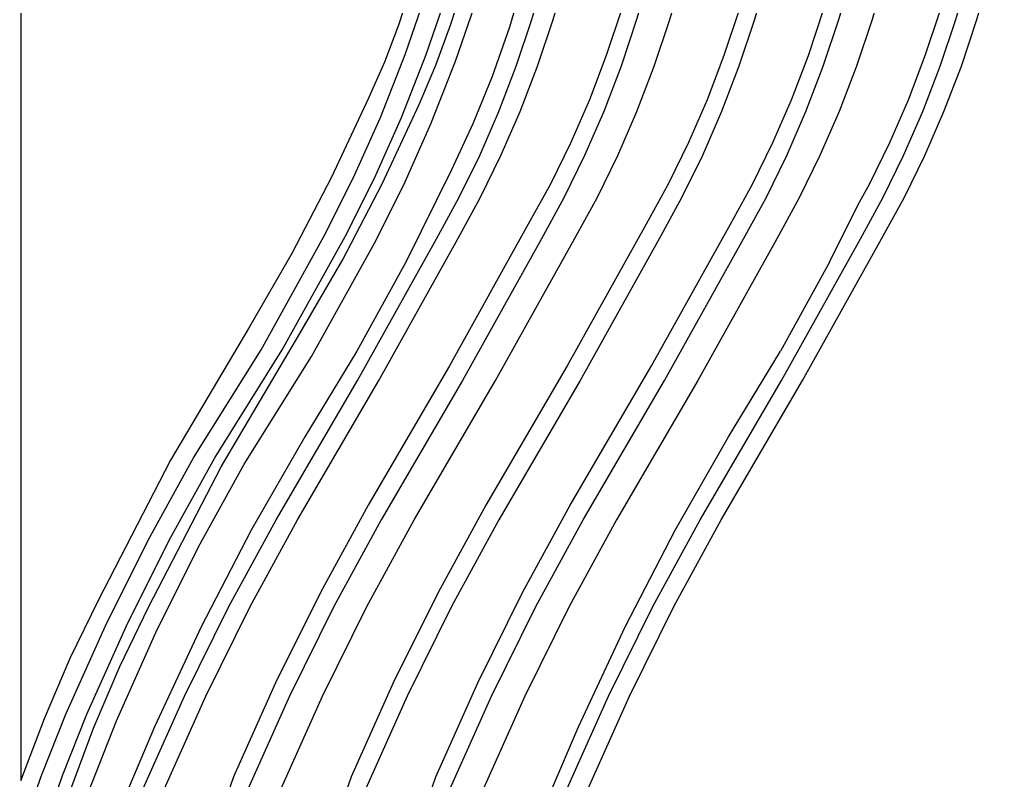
# Model space of a CAD drawing. Extents: x -1563 to 1637, y -685 to 815.
# Drawn here: x 585.2 to 792.1, y 210.3 to 372.3 of the extents above; entities that cross this region are included whole.
import ezdxf

# ---------------------------------------------------------------- set-up
doc = ezdxf.new("R2010")
doc.units = 0
doc.header["$MEASUREMENT"] = 0
doc.layers.get('0').update_dxf_attribs({"linetype": 'CONTINUOUS'})

msp = doc.modelspace()

# ---------------------------------------------------------------- linework, layer by layer
at = {"color": 22}
for p, q in [((585.58, 455.38), (585.58, 210.36)), ((692.78, 381.42), (689.6, 370.66)), ((694.38, 372.32), (697.3, 382.49)), ((698.9, 372.32), (701.82, 382.49)), ((719.64, 382.49), (716.72, 372.32)), ((723.79, 372.32), (726.71, 382.49)), ((744.7, 382.49), (741.79, 372.32)), ((759.78, 372.32), (762.7, 382.49)), ((769.77, 382.49), (766.85, 372.32)), ((784.67, 372.32), (787.59, 382.49)), ((789.19, 372.32), (792.1, 382.49)), ((668.66, 379.3), (666.01, 371.13)), ((677.15, 371.28), (679.98, 380.21)), ((667.38, 364.82), (672.09, 378.54)), ((671.9, 364.82), (676.61, 378.54)), ((678.15, 363.4), (682.86, 377.13)), ((713.48, 374.33), (710.25, 364.64)), ((738.55, 374.33), (735.32, 364.64)), ((753.31, 364.64), (756.54, 374.33)), ((778.2, 364.64), (781.43, 374.33)), ((666.01, 371.13), (662.99, 363.22)), ((673.94, 362.59), (677.15, 371.28)), ((689.6, 370.66), (685.95, 360.2)), ((691.07, 362.39), (694.38, 372.32)), ((695.59, 362.39), (698.9, 372.32)), ((716.72, 372.32), (713.41, 362.39)), ((720.48, 362.39), (723.79, 372.32)), ((741.79, 372.32), (738.47, 362.39)), ((756.47, 362.39), (759.78, 372.32)), ((766.85, 372.32), (763.54, 362.39)), ((781.36, 362.39), (784.67, 372.32)), ((785.88, 362.39), (789.19, 372.32)), ((662.13, 351.47), (667.38, 364.82)), ((666.64, 351.47), (671.9, 364.82)), ((710.25, 364.64), (706.65, 355.22)), ((735.32, 364.64), (731.71, 355.22)), ((749.71, 355.22), (753.31, 364.64)), ((774.6, 355.22), (778.2, 364.64)), ((662.99, 363.22), (659.61, 355.59)), ((670.38, 354.18), (673.94, 362.59)), ((672.9, 350.06), (678.15, 363.4)), ((687.38, 352.72), (691.07, 362.39)), ((691.89, 352.72), (695.59, 362.39)), ((713.41, 362.39), (709.71, 352.72)), ((716.78, 352.72), (720.48, 362.39)), ((738.47, 362.39), (734.78, 352.72)), ((752.77, 352.72), (756.47, 362.39)), ((763.54, 362.39), (759.84, 352.72)), ((777.66, 352.72), (781.36, 362.39)), ((782.18, 352.72), (785.88, 362.39)), ((685.95, 360.2), (681.85, 350.07)), ((659.61, 355.59), (651.75, 338.76)), ((662.52, 337.34), (670.38, 354.18)), ((706.65, 355.22), (702.68, 346.09)), ((731.71, 355.22), (727.74, 346.09)), ((745.74, 346.09), (749.71, 355.22)), ((770.63, 346.09), (774.6, 355.22)), ((683.3, 343.35), (687.38, 352.72)), ((687.82, 343.35), (691.89, 352.72)), ((709.71, 352.72), (705.64, 343.35)), ((712.71, 343.35), (716.78, 352.72)), ((734.78, 352.72), (730.71, 343.35)), ((748.7, 343.35), (752.77, 352.72)), ((759.84, 352.72), (755.77, 343.35)), ((773.59, 343.35), (777.66, 352.72)), ((778.11, 343.35), (782.18, 352.72)), ((656.36, 338.55), (662.13, 351.47)), ((660.87, 338.55), (666.64, 351.47)), ((667.13, 337.14), (672.9, 350.06)), ((681.85, 350.07), (677.3, 340.31)), ((702.68, 346.09), (698.35, 337.27)), ((727.74, 346.09), (723.42, 337.27)), ((741.42, 337.27), (745.74, 346.09)), ((766.31, 337.27), (770.63, 346.09)), ((678.87, 334.31), (683.3, 343.35)), ((683.39, 334.31), (687.82, 343.35)), ((705.64, 343.35), (701.2, 334.31)), ((708.28, 334.31), (712.71, 343.35)), ((730.71, 343.35), (726.27, 334.31)), ((744.27, 334.31), (748.7, 343.35)), ((755.77, 343.35), (751.34, 334.31)), ((769.16, 334.31), (773.59, 343.35)), ((773.67, 334.31), (778.11, 343.35)), ((677.3, 340.31), (667.52, 320.67)), ((651.75, 338.76), (643.29, 322.5)), ((650.08, 326.09), (656.36, 338.55)), ((654.05, 321.08), (662.52, 337.34)), ((654.6, 326.09), (660.87, 338.55)), ((698.35, 337.27), (693.64, 328.7)), ((723.42, 337.27), (718.71, 328.7)), ((736.7, 328.7), (741.42, 337.27)), ((763.84, 332.78), (766.31, 337.27)), ((660.85, 324.68), (667.13, 337.14)), ((674.09, 325.61), (678.87, 334.31)), ((678.6, 325.61), (683.39, 334.31)), ((701.2, 334.31), (696.42, 325.61)), ((703.49, 325.61), (708.28, 334.31)), ((726.27, 334.31), (721.49, 325.61)), ((739.49, 325.61), (744.27, 334.31)), ((751.34, 334.31), (746.56, 325.61)), ((764.37, 325.61), (769.16, 334.31)), ((768.89, 325.61), (773.67, 334.31)), ((757.81, 320.67), (763.84, 332.78)), ((693.64, 328.7), (676.84, 298.57)), ((718.71, 328.7), (701.91, 298.57)), ((719.91, 298.57), (736.7, 328.7)), ((636.71, 302), (650.08, 326.09)), ((641.23, 302), (654.6, 326.09)), ((657.26, 295.43), (674.09, 325.61)), ((661.78, 295.43), (678.6, 325.61)), ((696.42, 325.61), (679.59, 295.43)), ((686.66, 295.43), (703.49, 325.61)), ((721.49, 325.61), (704.66, 295.43)), ((722.66, 295.43), (739.49, 325.61)), ((746.56, 325.61), (729.73, 295.43)), ((747.55, 295.43), (764.37, 325.61)), ((752.06, 295.43), (768.89, 325.61)), ((647.48, 300.58), (660.85, 324.68)), ((643.29, 322.5), (634.24, 306.86)), ((645.01, 305.45), (654.05, 321.08)), ((667.52, 320.67), (657.09, 301.71)), ((757.81, 320.67), (747.37, 301.71)), ((634.24, 306.86), (617.44, 278.47)), ((628.21, 277.05), (645.01, 305.45)), ((622.36, 279.02), (636.71, 302)), ((626.87, 279.02), (641.23, 302)), ((633.13, 277.61), (647.48, 300.58)), ((657.09, 301.71), (646.01, 283.46)), ((736.3, 283.46), (747.37, 301.71)), ((676.84, 298.57), (659.52, 268.91)), ((701.91, 298.57), (684.59, 268.91)), ((702.59, 268.91), (719.91, 298.57)), ((639.95, 265.79), (657.26, 295.43)), ((644.47, 265.79), (661.78, 295.43)), ((679.59, 295.43), (662.29, 265.79)), ((669.36, 265.79), (686.66, 295.43)), ((704.66, 295.43), (687.35, 265.79)), ((705.35, 265.79), (722.66, 295.43)), ((729.73, 295.43), (712.42, 265.79)), ((730.24, 265.79), (747.55, 295.43)), ((734.75, 265.79), (752.06, 295.43)), ((646.01, 283.46), (634.63, 263.61)), ((724.92, 263.61), (736.3, 283.46)), ((617.44, 278.47), (601.99, 248.63)), ((612.64, 261.44), (622.36, 279.02)), ((617.16, 261.44), (626.87, 279.02)), ((623.41, 260.03), (633.13, 277.61)), ((612.76, 247.22), (628.21, 277.05)), ((659.52, 268.91), (649.36, 250.32)), ((684.59, 268.91), (674.42, 250.32)), ((692.42, 250.32), (702.59, 268.91)), ((629.87, 247.35), (639.95, 265.79)), ((634.39, 247.35), (644.47, 265.79)), ((662.29, 265.79), (652.2, 247.35)), ((659.27, 247.35), (669.36, 265.79)), ((687.35, 265.79), (677.27, 247.35)), ((695.27, 247.35), (705.35, 265.79)), ((712.42, 265.79), (702.34, 247.35)), ((720.16, 247.35), (730.24, 265.79)), ((724.67, 247.35), (734.75, 265.79)), ((634.63, 263.61), (623.96, 243.01)), ((714.25, 243.01), (724.92, 263.61)), ((603.56, 243.23), (612.64, 261.44)), ((608.08, 243.23), (617.16, 261.44)), ((614.33, 241.81), (623.41, 260.03)), ((649.36, 250.32), (639.81, 231.05)), ((674.42, 250.32), (664.88, 231.05)), ((682.87, 231.05), (692.42, 250.32)), ((601.99, 248.63), (595.99, 236.25)), ((606.63, 234.55), (612.76, 247.22)), ((620.42, 228.28), (629.87, 247.35)), ((624.93, 228.28), (634.39, 247.35)), ((652.2, 247.35), (642.75, 228.28)), ((649.82, 228.28), (659.27, 247.35)), ((677.27, 247.35), (667.82, 228.28)), ((685.82, 228.28), (695.27, 247.35)), ((702.34, 247.35), (692.89, 228.28)), ((710.7, 228.28), (720.16, 247.35)), ((715.22, 228.28), (724.67, 247.35)), ((595.12, 224.41), (603.56, 243.23)), ((599.64, 224.41), (608.08, 243.23)), ((623.96, 243.01), (614.02, 221.72)), ((704.3, 221.72), (714.25, 243.01)), ((605.89, 223), (614.33, 241.81)), ((595.99, 236.25), (590.5, 223.42)), ((601.03, 221.42), (606.63, 234.55)), ((639.81, 231.05), (630.87, 211.07)), ((664.88, 231.05), (655.93, 211.07)), ((673.93, 211.07), (682.87, 231.05)), ((611.62, 208.61), (620.42, 228.28)), ((616.13, 208.61), (624.93, 228.28)), ((642.75, 228.28), (633.95, 208.61)), ((641.02, 208.61), (649.82, 228.28)), ((667.82, 228.28), (659.02, 208.61)), ((677.02, 208.61), (685.82, 228.28)), ((692.89, 228.28), (684.09, 208.61)), ((701.9, 208.61), (710.7, 228.28)), ((706.42, 208.61), (715.22, 228.28)), ((590.5, 223.42), (585.58, 210.36)), ((589.94, 211.36), (595.12, 224.41)), ((594.45, 211.36), (599.64, 224.41)), ((595.97, 207.87), (601.03, 221.42)), ((599.87, 207.68), (605.89, 223)), ((614.02, 221.72), (607.98, 207.42)), ((698.26, 207.42), (704.3, 221.72)), ((585.25, 197.94), (589.94, 211.36)), ((589.76, 197.94), (594.45, 211.36)), ((630.87, 211.07), (626.02, 197.27)), ((655.93, 211.07), (651.08, 197.27)), ((669.08, 197.27), (673.93, 211.07)), ((585.58, 210.36), (585.52, 210.19))]:
    msp.add_line(p, q, dxfattribs=at)

doc.saveas('drawing.dxf')
